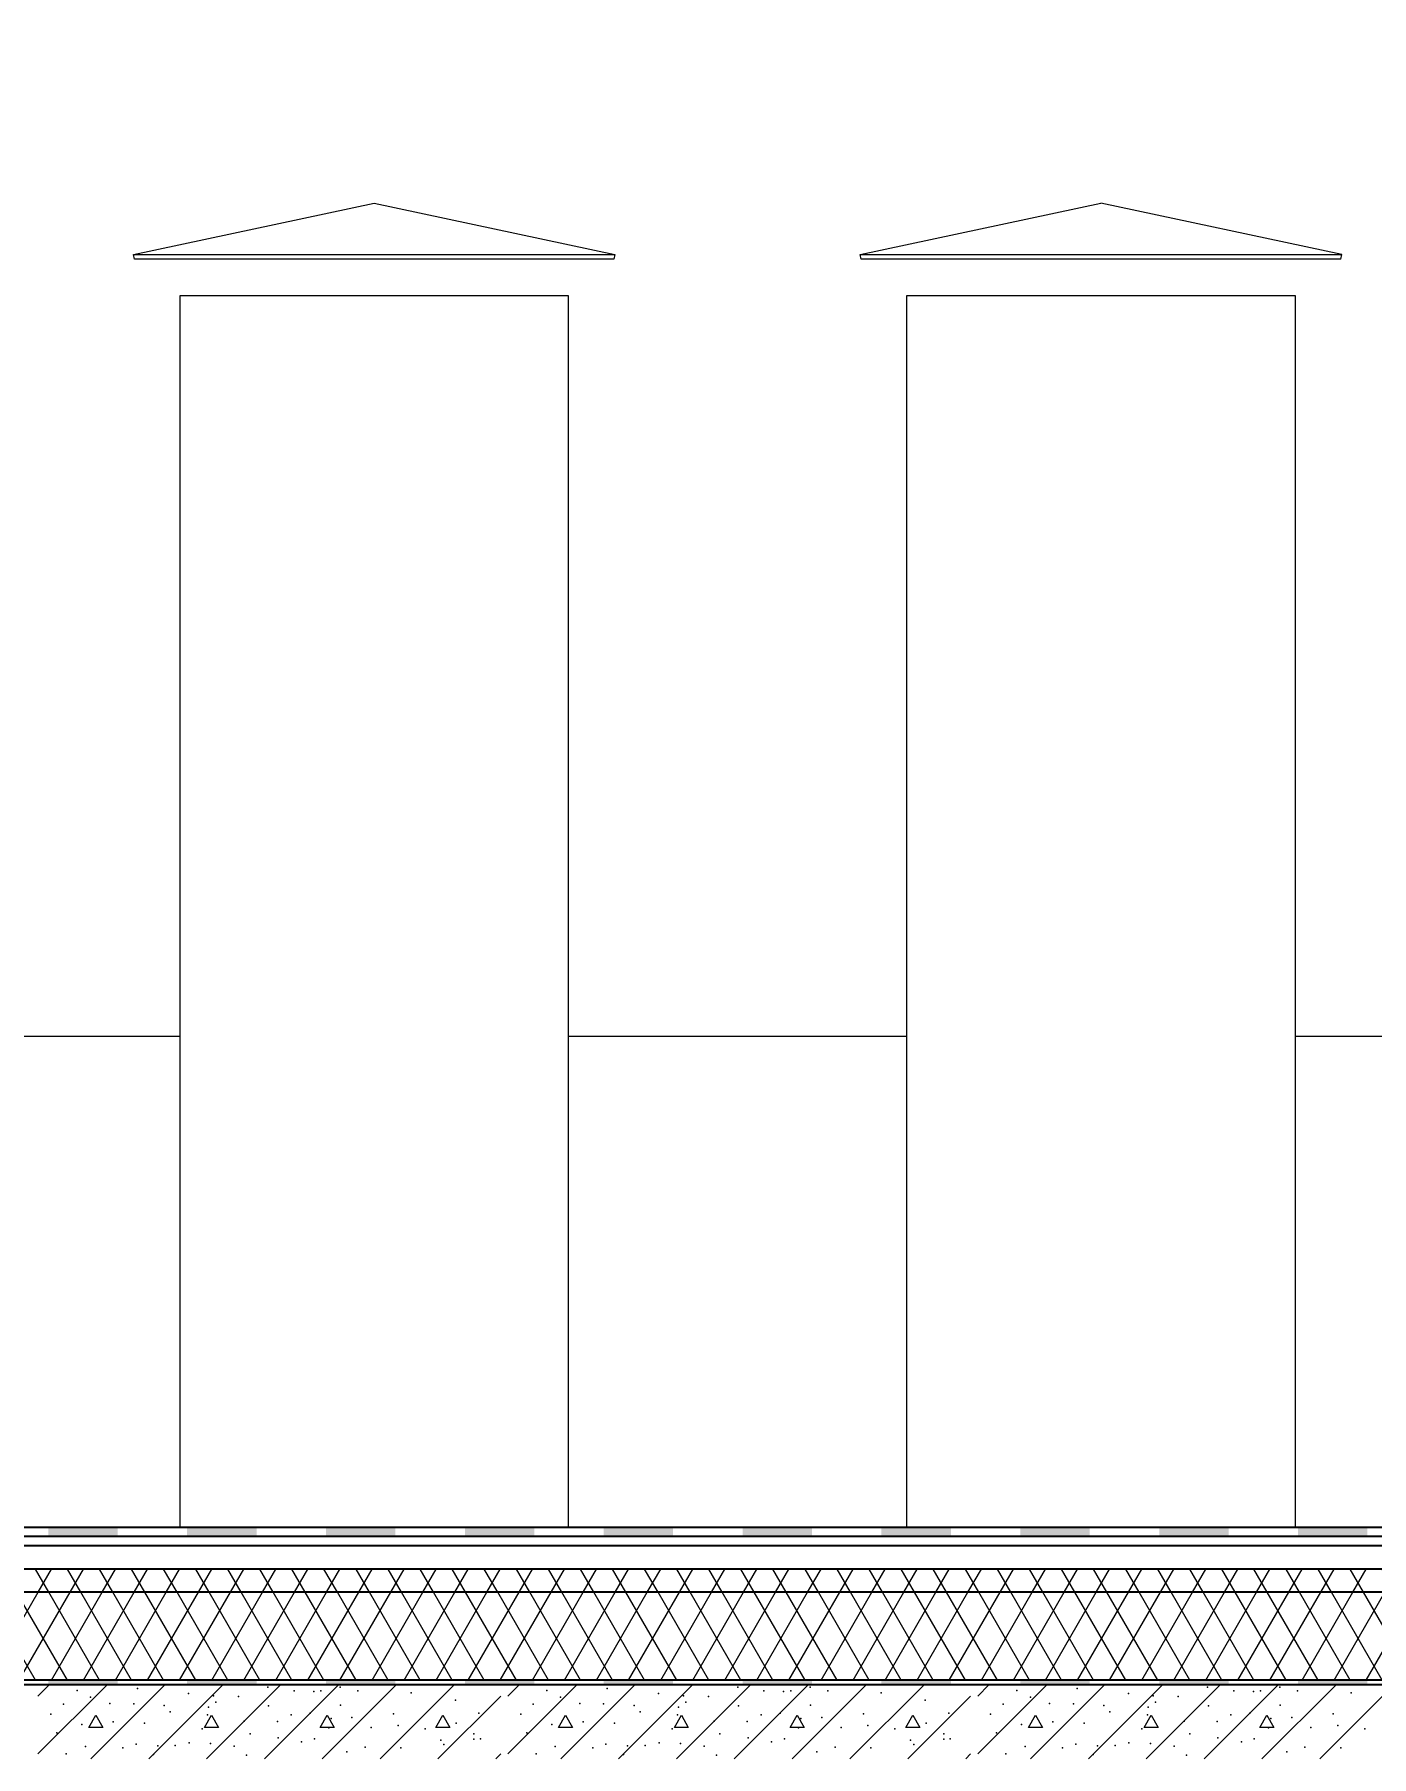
# Model space of a CAD drawing. Header units: millimetres. Extents: x 18162 to 7085488, y 72188 to 247925.
# Drawn here: x 4252359 to 4255248, y 149498 to 153217 of the extents above; entities that cross this region are included whole.
import ezdxf

# ---------------------------------------------------------------- set-up
doc = ezdxf.new("R2010")
doc.units = ezdxf.units.MM
doc.header["$MEASUREMENT"] = 0
doc.layers.add('Shell - Roof', color=7, linetype='Continuous')
doc.layers.add('Structural - Bearing', color=7, linetype='Continuous')
doc.styles.add('GENERATED_STYLE_3', font='', dxfattribs={"width": 0.8})
doc.styles.get('GENERATED_STYLE_3').set_extended_font_data('ISOCPEUR MON')
doc.dimstyles.new('GENERATED_STYLE__12', dxfattribs={"dimtxt": 330.000007, "dimasz": 171, "dimexe": 0.18, "dimexo": 150, "dimgap": 0, "dimtad": 1, "dimdec": 0, "dimzin": 0, "dimdsep": 46, "dimtxsty": 'GENERATED_STYLE_3', "dimblk": 'ARROWHEAD_2', "dimblk1": 'ARROWHEAD_2', "dimblk2": 'ARROWHEAD_2', "dimcen": 0.09, "dimclrd": 13, "dimclre": 13, "dimclrt": 13, "dimadec": 0, "dimazin": 0, "dimtfac": 1, "dimtdec": 4, "dimtmove": 0, "dimatfit": 3, "dimfxl": 1, "dimtolj": 1, "dimtzin": 0, "dimarcsym": 0})
pattern_1 = [(0, (4294986.6, 104752.7), (0, 1169.134), [73.125, -601.875]), (0, (4295324.1, 105337.3), (0, 1169.134), [73.125, -601.875]), (60, (4294986.6, 104752.7), (-1012.5, 584.567), [73.125, -601.875]), (60, (4295661.6, 104752.7), (-1012.5, 584.567), [73.125, -601.875]), (120, (4295059.7, 104752.7), (1012.5, 584.567), [73.125, -601.875]), (120, (4295734.7, 104752.7), (1012.5, 584.567), [73.125, -601.875]), (0, (4294986.58, 104865.2), (0, 225), [0, -225, 0, -337.5]), (45, (4295099.08, 104865.2), (-159.099, 159.099), [0, -168.75, 0, -281.25])]
pattern_2 = [(60, (4294986.58, 104752.706), (-51.961524, 30), []), (120, (4294986.58, 104752.706), (51.961524, 30), [])]

# ---------------------------------------------------------------- blocks, each defined once
blk = doc.blocks.new('*X1449', base_point=(4294986.6, 104752.7))
at = {"layer": 'Structural - Bearing', "linetype": 'Continuous', "lineweight": 9}
for points in [[(4252538.8, 149662.7), (4252388.8, 149662.7), (4252388.8, 149652.7), (4252538.8, 149652.7)], [(4252838.8, 149662.7), (4252688.8, 149662.7), (4252688.8, 149652.7), (4252838.8, 149652.7)], [(4253138.8, 149662.7), (4252988.8, 149662.7), (4252988.8, 149652.7), (4253138.8, 149652.7)], [(4253438.8, 149662.7), (4253288.8, 149662.7), (4253288.8, 149652.7), (4253438.8, 149652.7)], [(4253738.8, 149662.7), (4253588.8, 149662.7), (4253588.8, 149652.7), (4253738.8, 149652.7)], [(4254038.8, 149662.7), (4253888.8, 149662.7), (4253888.8, 149652.7), (4254038.8, 149652.7)], [(4254338.8, 149662.7), (4254188.8, 149662.7), (4254188.8, 149652.7), (4254338.8, 149652.7)], [(4254638.8, 149662.7), (4254488.8, 149662.7), (4254488.8, 149652.7), (4254638.8, 149652.7)], [(4254938.8, 149662.7), (4254788.8, 149662.7), (4254788.8, 149652.7), (4254938.8, 149652.7)], [(4255238.8, 149662.7), (4255088.8, 149662.7), (4255088.8, 149652.7), (4255238.8, 149652.7)]]:
    blk.add_hatch(color=7, dxfattribs=at).paths.add_polyline_path(points)
blk = doc.blocks.new('*X1450', base_point=(4294986.6, 104752.7))
at = {"layer": 'Structural - Bearing', "linetype": 'Continuous', "lineweight": 9}
for points in [[(4252388.8, 149972.7), (4252538.8, 149972.7), (4252538.8, 149992.7), (4252388.8, 149992.7)], [(4252688.8, 149972.7), (4252838.8, 149972.7), (4252838.8, 149992.7), (4252688.8, 149992.7)], [(4252988.8, 149972.7), (4253138.8, 149972.7), (4253138.8, 149992.7), (4252988.8, 149992.7)], [(4253288.8, 149972.7), (4253438.8, 149972.7), (4253438.8, 149992.7), (4253288.8, 149992.7)], [(4253588.8, 149972.7), (4253738.8, 149972.7), (4253738.8, 149992.7), (4253588.8, 149992.7)], [(4253888.8, 149972.7), (4254038.8, 149972.7), (4254038.8, 149992.7), (4253888.8, 149992.7)], [(4254188.8, 149972.7), (4254338.8, 149972.7), (4254338.8, 149992.7), (4254188.8, 149992.7)], [(4254488.8, 149972.7), (4254638.8, 149972.7), (4254638.8, 149992.7), (4254488.8, 149992.7)], [(4254788.8, 149972.7), (4254938.8, 149972.7), (4254938.8, 149992.7), (4254788.8, 149992.7)], [(4255088.8, 149972.7), (4255238.8, 149972.7), (4255238.8, 149992.7), (4255088.8, 149992.7)]]:
    blk.add_hatch(color=7, dxfattribs=at).paths.add_polyline_path(points)
blk = doc.blocks.new('*X1451', base_point=(4294986.6, 104752.7))
at = {"layer": 'Structural - Bearing', "color": 7, "linetype": 'Continuous', "lineweight": 9}
for p, q in [((4252366.4, 149628.4), (4252390.7, 149652.7)), ((4252366.4, 149503.4), (4252515.7, 149652.7)), ((4252480.7, 149492.7), (4252640.7, 149652.7)), ((4252605.7, 149492.7), (4252765.7, 149652.7)), ((4252730.7, 149492.7), (4252890.7, 149652.7)), ((4252855.7, 149492.7), (4253015.7, 149652.7)), ((4252980.7, 149492.7), (4253140.7, 149652.7)), ((4253105.7, 149492.7), (4253265.7, 149652.7)), ((4253230.7, 149492.7), (4253366.4, 149628.4)), ((4253381.5, 149628.4), (4253405.8, 149652.7)), ((4253381.5, 149503.4), (4253530.8, 149652.7)), ((4253495.8, 149492.7), (4253655.8, 149652.7)), ((4253620.8, 149492.7), (4253780.8, 149652.7)), ((4253745.8, 149492.7), (4253905.8, 149652.7)), ((4253870.8, 149492.7), (4254030.8, 149652.7)), ((4253995.8, 149492.7), (4254155.8, 149652.7)), ((4254120.8, 149492.7), (4254280.8, 149652.7)), ((4254245.8, 149492.7), (4254381.5, 149628.4)), ((4254396.7, 149628.4), (4254420.9, 149652.7)), ((4254396.7, 149503.4), (4254545.9, 149652.7)), ((4254510.9, 149492.7), (4254670.9, 149652.7)), ((4254635.9, 149492.7), (4254795.9, 149652.7)), ((4254760.9, 149492.7), (4254920.9, 149652.7)), ((4254885.9, 149492.7), (4255045.9, 149652.7)), ((4255010.9, 149492.7), (4255170.9, 149652.7)), ((4255135.9, 149492.7), (4255295.9, 149652.7)), ((4252476.3, 149560.8), (4252491.4, 149586.8)), ((4252491.4, 149586.8), (4252506.3, 149560.7)), ((4252726.3, 149560.8), (4252741.4, 149586.8)), ((4252741.4, 149586.8), (4252756.3, 149560.7)), ((4252976.3, 149560.8), (4252991.4, 149586.8)), ((4252991.4, 149586.8), (4253006.3, 149560.7)), ((4253226.3, 149560.8), (4253241.4, 149586.8)), ((4253241.4, 149586.8), (4253256.3, 149560.7)), ((4253491.4, 149560.8), (4253506.5, 149586.8)), ((4253506.5, 149586.8), (4253521.5, 149560.7)), ((4253741.4, 149560.8), (4253756.5, 149586.8)), ((4253756.5, 149586.8), (4253771.5, 149560.7)), ((4253991.4, 149560.8), (4254006.5, 149586.8)), ((4254006.5, 149586.8), (4254021.5, 149560.7)), ((4254241.4, 149560.8), (4254256.5, 149586.8)), ((4254256.5, 149586.8), (4254271.5, 149560.7)), ((4254506.5, 149560.8), (4254521.7, 149586.8)), ((4254521.7, 149586.8), (4254536.6, 149560.7)), ((4254756.5, 149560.8), (4254771.7, 149586.8)), ((4254771.7, 149586.8), (4254786.6, 149560.7)), ((4255006.5, 149560.8), (4255021.7, 149586.8)), ((4255021.7, 149586.8), (4255036.6, 149560.7)), ((4252506.3, 149560.7), (4252476.3, 149560.8)), ((4252756.3, 149560.7), (4252726.3, 149560.8)), ((4253006.3, 149560.7), (4252976.3, 149560.8)), ((4253256.3, 149560.7), (4253226.3, 149560.8)), ((4253521.5, 149560.7), (4253491.4, 149560.8)), ((4253771.5, 149560.7), (4253741.4, 149560.8)), ((4254021.5, 149560.7), (4253991.4, 149560.8)), ((4254271.5, 149560.7), (4254241.4, 149560.8)), ((4254536.6, 149560.7), (4254506.5, 149560.8)), ((4254786.6, 149560.7), (4254756.5, 149560.8)), ((4255036.6, 149560.7), (4255006.5, 149560.8)), ((4253355.7, 149492.7), (4253366.4, 149503.4)), ((4254370.8, 149492.7), (4254381.5, 149503.4))]:
    blk.add_line(p, q, dxfattribs=at)
for p in [(4252451.1, 149640.6), (4252480.3, 149626.1), (4252581.2, 149644.5), (4252691.9, 149634.2), (4252745.9, 149629), (4252799.9, 149627.4), (4252863.1, 149647.4), (4252919.9, 149639.3), (4252962.2, 149638.2), (4252977.7, 149639.8), (4253019.4, 149647.5), (4253057.7, 149639.3), (4253173.1, 149635.1), (4253466.2, 149640.6), (4253495.4, 149626.1), (4253596.3, 149644.5), (4253707.1, 149634.2), (4253761, 149629), (4253815.1, 149627.4), (4253878.2, 149647.4), (4253935, 149639.3), (4253977.3, 149638.2), (4253992.8, 149639.8), (4254034.5, 149647.5), (4254072.8, 149639.3), (4254188.3, 149635.1), (4254481.4, 149640.6), (4254510.6, 149626.1), (4254611.4, 149644.5), (4254722.2, 149634.2), (4254776.1, 149629), (4254830.2, 149627.4), (4254893.3, 149647.4), (4254950.1, 149639.3), (4254992.5, 149638.2), (4255007.9, 149639.8), (4255049.6, 149647.5), (4255087.9, 149639.3), (4255203.4, 149635.1), (4252394.5, 149589.1), (4252421.5, 149610.6), (4252521.8, 149612), (4252573.5, 149611.6), (4252639.2, 149607.7), (4252652.1, 149594.2), (4252733.1, 149587.8), (4252735, 149604.2), (4252750.9, 149615.4), (4252864.9, 149607.3), (4252913.4, 149587.8), (4252954.6, 149591.7), (4253020.1, 149609), (4253134.8, 149589.7), (4253268.2, 149619.7), (4253319.1, 149591.7), (4253409.6, 149589.1), (4253436.6, 149610.6), (4253536.9, 149612), (4253588.6, 149611.6), (4253654.3, 149607.7), (4253667.3, 149594.2), (4253748.3, 149587.8), (4253750.2, 149604.2), (4253766.1, 149615.4), (4253880, 149607.3), (4253928.6, 149587.8), (4253969.8, 149591.7), (4254035.2, 149609), (4254149.9, 149589.7), (4254283.3, 149619.7), (4254334.2, 149591.7), (4254424.7, 149589.1), (4254451.8, 149610.6), (4254552, 149612), (4254603.8, 149611.6), (4254669.5, 149607.7), (4254682.4, 149594.2), (4254763.4, 149587.8), (4254765.3, 149604.2), (4254781.2, 149615.4), (4254895.1, 149607.3), (4254943.7, 149587.8), (4254984.9, 149591.7), (4255050.4, 149609), (4255165, 149589.7), (4252461.4, 149567.2), (4252529, 149573), (4252596.6, 149569.8), (4252721.1, 149557.9), (4252812.3, 149574.3), (4252883.8, 149573.6), (4252994.6, 149559.5), (4252999.7, 149580.1), (4253044.8, 149582), (4253086.5, 149560.8), (4253144.4, 149565.1), (4253202.8, 149557.7), (4253270.1, 149569.8), (4253476.5, 149567.2), (4253544.2, 149573), (4253611.8, 149569.8), (4253736.3, 149557.9), (4253827.4, 149574.3), (4253898.9, 149573.6), (4254009.7, 149559.5), (4254014.8, 149580.1), (4254060, 149582), (4254101.6, 149560.8), (4254159.5, 149565.1), (4254217.9, 149557.7), (4254285.3, 149569.8), (4254491.7, 149567.2), (4254559.3, 149573), (4254626.9, 149569.8), (4254751.4, 149557.9), (4254842.6, 149574.3), (4254914.1, 149573.6), (4255024.8, 149559.5), (4255030, 149580.1), (4255075.1, 149582), (4255116.7, 149560.8), (4255174.7, 149565.1), (4255233, 149557.7), (4252407.4, 149548.6), (4252469, 149519.3), (4252549.8, 149516.6), (4252578.6, 149524.7), (4252625.3, 149520.8), (4252663.2, 149521.8), (4252693.2, 149527.3), (4252739.6, 149526), (4252790.7, 149520.5), (4252824.6, 149546.6), (4252885.5, 149538.5), (4252936.2, 149529.6), (4252963.9, 149535.7), (4253073.5, 149517.7), (4253150.7, 149516.2), (4253236.6, 149533.1), (4253243.5, 149523.9), (4253308.4, 149547.1), (4253308.5, 149535.3), (4253322.3, 149536.3), (4253422.6, 149548.6), (4253484.1, 149519.3), (4253565, 149516.6), (4253593.7, 149524.7), (4253640.5, 149520.8), (4253678.3, 149521.8), (4253708.3, 149527.3), (4253754.7, 149526), (4253805.8, 149520.5), (4253839.7, 149546.6), (4253900.6, 149538.5), (4253951.4, 149529.6), (4253979, 149535.7), (4254088.6, 149517.7), (4254165.9, 149516.2), (4254251.7, 149533.1), (4254258.6, 149523.9), (4254323.5, 149547.1), (4254323.6, 149535.3), (4254337.4, 149536.3), (4254437.7, 149548.6), (4254499.2, 149519.3), (4254580.1, 149516.6), (4254608.9, 149524.7), (4254655.6, 149520.8), (4254693.4, 149521.8), (4254723.5, 149527.3), (4254769.8, 149526), (4254820.9, 149520.5), (4254854.8, 149546.6), (4254915.8, 149538.5), (4254966.5, 149529.6), (4254994.1, 149535.7), (4255103.7, 149517.7), (4255181, 149516.2), (4252427.5, 149503.8), (4252616.1, 149502.3), (4252817.3, 149501), (4253034, 149507.6), (4253442.7, 149503.8), (4253631.2, 149502.3), (4253832.4, 149501), (4254049.2, 149507.6), (4254457.8, 149503.8), (4254646.3, 149502.3), (4254847.5, 149501), (4255064.3, 149507.6)]:
    blk.add_point(p, dxfattribs=at)
blk = doc.blocks.new('*D1646', base_point=(4294986.6, 104752.7))
at = {"color": 13, "linetype": 'Continuous', "lineweight": 13}
for p, q in [((4240992.3, 155202.7), (4240992.3, 155312.7)), ((4256613.1, 155202.7), (4240823.6, 155202.7)), ((4240992.3, 151052.7), (4240992.3, 155202.7)), ((4243613.1, 151052.7), (4240823.6, 151052.7))]:
    blk.add_line(p, q, dxfattribs=at)
at = {"color": 12, "linetype": 'Continuous', "lineweight": 35}
for p, q in [((4241104.8, 155137.8), (4240879.8, 155267.7)), ((4240879.8, 151117.7), (4241104.8, 150987.8))]:
    blk.add_line(p, q, dxfattribs=at)
at = {"color": 13, "lineweight": 13, "insert": (4241088, 152725.9), "char_height": 330, "attachment_point": 7, "rotation": 90, "style": 'GENERATED_STYLE_3'}
blk.add_mtext('\\A1;{\\pql;\\fISOCPEUR MON|b0|i0|c0|p0;\\W0.800000;4,150}', dxfattribs=at)
blk = doc.blocks.new('ARROWHEAD_2')
at = {"color": 0, "linetype": 'Continuous', "lineweight": 0}
for p, q in [((-0.378, -0.655), (0.378, 0.655)), ((0, 0), (-1, 0))]:
    blk.add_line(p, q, dxfattribs=at)

msp = doc.modelspace()

# ---------------------------------------------------------------- hatches: boundary and pattern name
at = {"layer": 'Structural - Bearing', "linetype": 'Continuous', "lineweight": 9}
h = msp.add_hatch(dxfattribs=at)
h.set_pattern_fill('Lightweight_Concrete_0003', style=0, pattern_type=2)
h.set_pattern_definition(pattern_1)
h.paths.add_polyline_path([(4256763.1, 149972.7), (4244213.1, 149972.7), (4244213.1, 149952.7), (4256763.1, 149952.7)])
h = msp.add_hatch(dxfattribs=at)
h.set_pattern_fill('Lightweight_Concrete_0003', style=0, pattern_type=2)
h.set_pattern_definition(pattern_1)
h.paths.add_polyline_path([(4256763.1, 149952.7), (4244213.1, 149952.7), (4244213.1, 149902.7), (4256763.1, 149902.7)])
h = msp.add_hatch(dxfattribs=at)
h.set_pattern_fill('Batt_Insulation_0003', style=0, pattern_type=2)
h.set_pattern_definition(pattern_2)
h.paths.add_polyline_path([(4256763.1, 149902.7), (4244213.1, 149902.7), (4244213.1, 149852.7), (4256763.1, 149852.7)])
h = msp.add_hatch(dxfattribs=at)
h.set_pattern_fill('Batt_Insulation_0003', style=0, pattern_type=2)
h.set_pattern_definition(pattern_2)
h.paths.add_polyline_path([(4256763.1, 149852.7), (4244213.1, 149852.7), (4244213.1, 149662.7), (4256763.1, 149662.7)])

# ---------------------------------------------------------------- linework, layer by layer
at = {"layer": 'Shell - Roof', "color": 7, "linetype": 'Continuous', "lineweight": 9}
for p, q in [((4252572.8, 152741.6), (4253092.8, 152852.2)), ((4253092.8, 152852.2), (4253612.8, 152741.6)), ((4254143.1, 152741.6), (4254663.1, 152852.2)), ((4255183.1, 152741.6), (4254663.1, 152852.2)), ((4252572.8, 152741.6), (4253612.8, 152741.6)), ((4252574.9, 152731.9), (4252572.8, 152741.6)), ((4253610.7, 152731.9), (4252574.9, 152731.9)), ((4253612.8, 152741.6), (4253610.7, 152731.9)), ((4254143.1, 152741.6), (4255183.1, 152741.6)), ((4254145.2, 152731.9), (4254143.1, 152741.6)), ((4255181, 152731.9), (4254145.2, 152731.9)), ((4255181, 152731.9), (4255183.1, 152741.6))]:
    msp.add_line(p, q, dxfattribs=at)
at = {"layer": 'Structural - Bearing', "color": 7, "linetype": 'Continuous', "lineweight": 9}
for p, q in [((4253512.8, 152652.7), (4252672.8, 152652.7)), ((4252672.8, 152652.7), (4252672.8, 149992.7)), ((4253512.8, 149992.7), (4253512.8, 152652.7)), ((4255083.1, 152652.7), (4254243.1, 152652.7)), ((4254243.1, 152652.7), (4254243.1, 149992.7)), ((4255083.1, 149992.7), (4255083.1, 152652.7)), ((4252672.8, 151052.7), (4249233.1, 151052.7)), ((4254243.1, 151052.7), (4253512.8, 151052.7)), ((4256627.2, 151052.7), (4255083.1, 151052.7))]:
    msp.add_line(p, q, dxfattribs=at)
at = {"layer": 'Structural - Bearing', "color": 7, "linetype": 'Continuous', "lineweight": 25}
for p, q in [((4256763.1, 149992.7), (4244213.1, 149992.7)), ((4256763.1, 149972.7), (4244213.1, 149972.7)), ((4256763.1, 149952.7), (4244213.1, 149952.7)), ((4256763.1, 149902.7), (4244213.1, 149902.7)), ((4256763.1, 149852.7), (4244213.1, 149852.7)), ((4256763.1, 149662.7), (4244213.1, 149662.7))]:
    msp.add_line(p, q, dxfattribs=at)
at = {"layer": 'Structural - Bearing', "color": 7, "linetype": 'Continuous', "lineweight": 25, "flags": 128}
msp.add_lwpolyline([(4257013.1, 149652.7), (4256863.1, 149652.7), (4256813.1, 149652.7), (4256763.1, 149652.7), (4244213.1, 149652.7)], dxfattribs=at)

# ---------------------------------------------------------------- block references
at = {"layer": 'Structural - Bearing', "lineweight": 0}
for name in ['*X1450', '*X1449', '*X1451']:
    msp.add_blockref(name, (4294986.6, 104752.7), dxfattribs=at)

# ---------------------------------------------------------------- dimensions: what is measured, and where the dimension line sits
at = {"color": 13, "linetype": 'Continuous', "lineweight": 13}
dim = msp.add_linear_dim(base=(4240992.3, 155202.7), p1=(4243763.1, 151052.7), p2=(4256763.1, 155202.7), angle=90, dimstyle='GENERATED_STYLE__12', dxfattribs=at)
dim.commit()
dim.dimension.update_dxf_attribs({"geometry": '*D1646', "text_midpoint": (4240761.3, 153278.7), "dimtype": 160, "text_rotation": 90})

doc.saveas('drawing.dxf')
